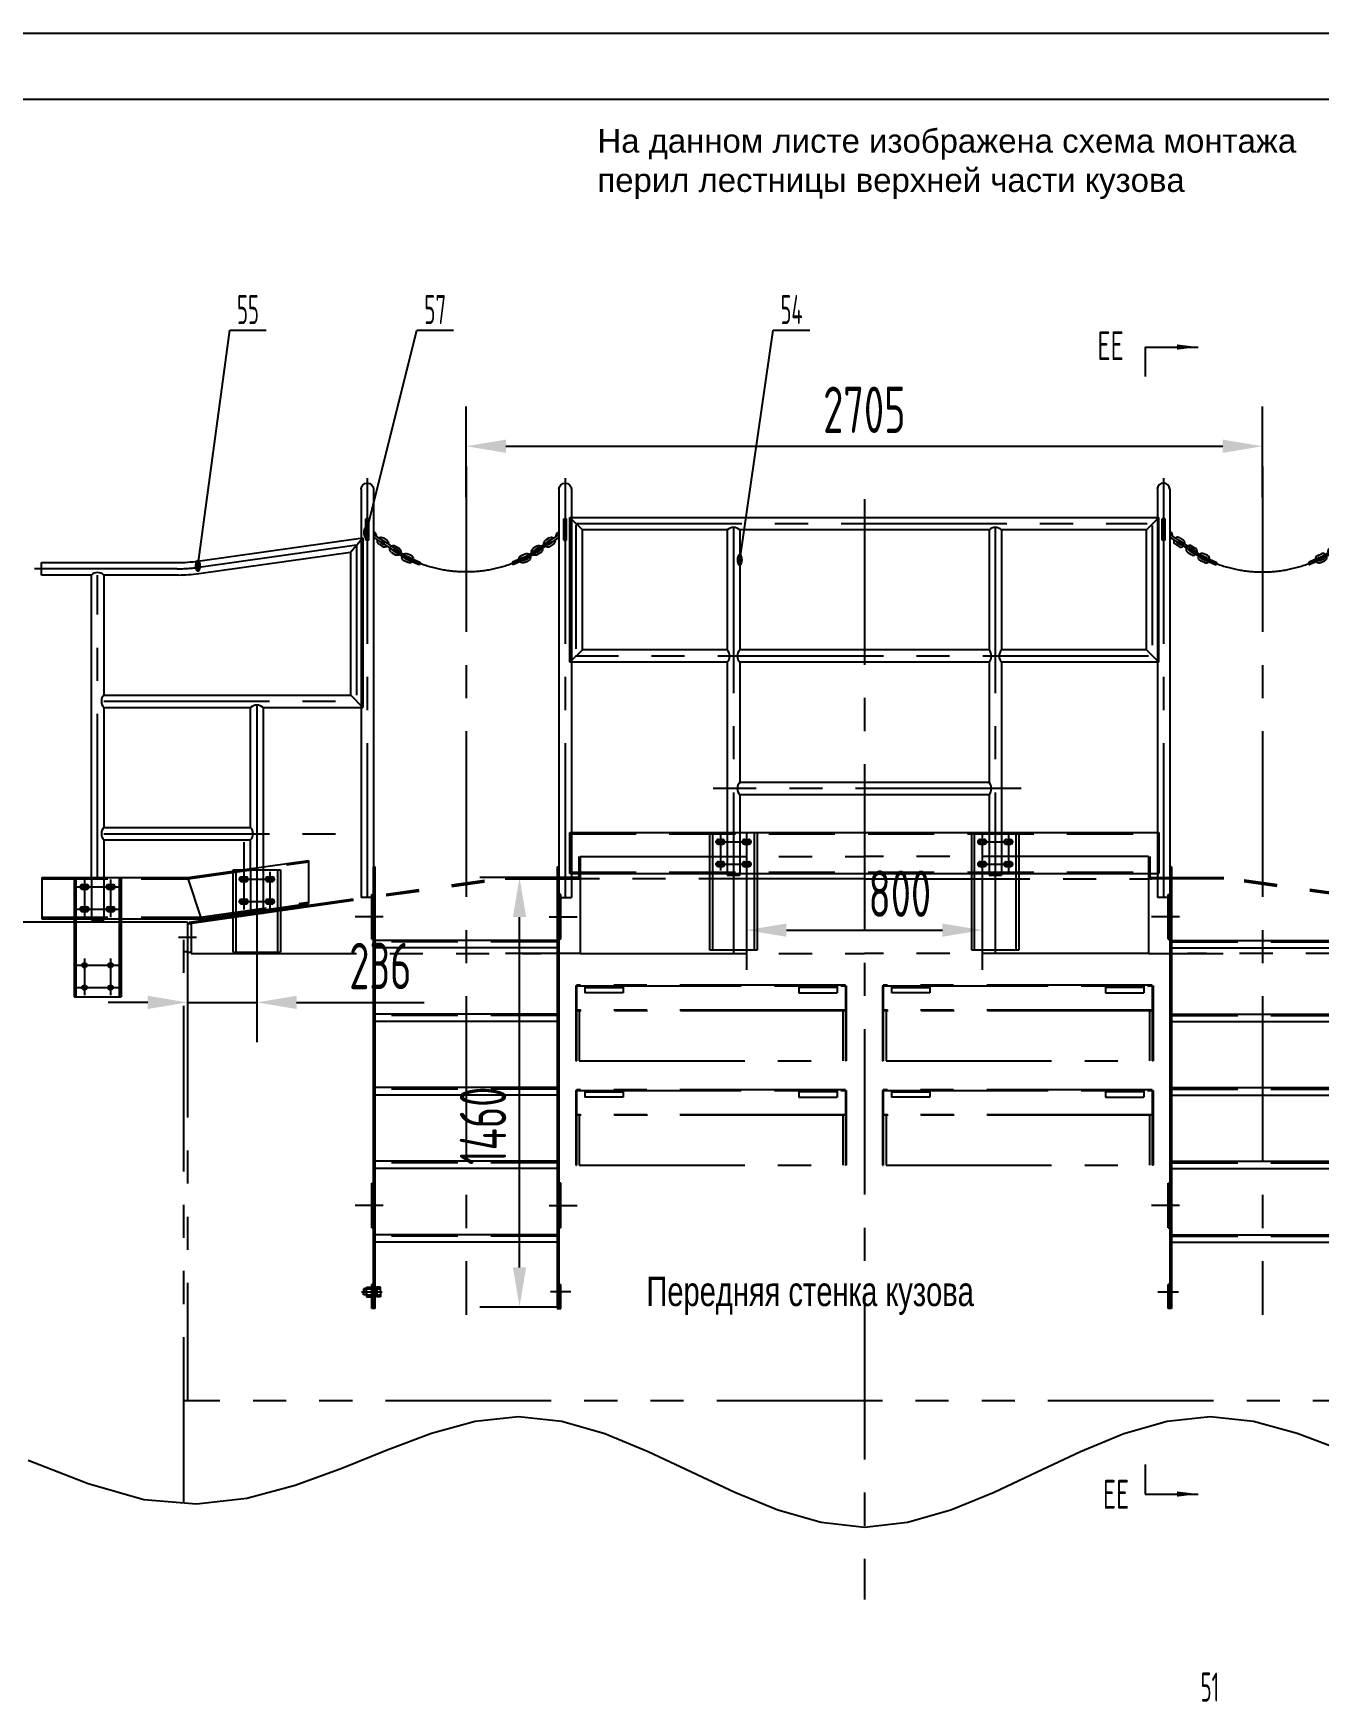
# Model space of a CAD drawing. Header units: millimetres. Extents: x 0 to 18900, y 0 to 13365.
# Drawn here: x 4302 to 8667, y 7697 to 13365 of the extents above; entities that cross this region are included whole.
import ezdxf
from ezdxf.enums import TextEntityAlignment as Align

# ---------------------------------------------------------------- set-up
doc = ezdxf.new("R2010")
doc.units = ezdxf.units.MM
doc.header["$LTSCALE"] = 450
for name, pattern in [('F', [0.75, 0.5, -0.25]), ('G', [2, 1.25, -0.25, 0.25, -0.25]), ('K', [2.5, 1.25, -0.25, 0.25, -0.25, 0.25, -0.25])]:
    doc.linetypes.add(name, pattern=pattern)
for name, color, linetype in [('01', 7, 'Continuous'), ('02', 1, 'Continuous'), ('04', 2, 'F'), ('05', 4, 'G'), ('07', 6, 'K'), ('08', 1, 'Continuous'), ('11', 3, 'Continuous')]:
    doc.layers.add(name, color=color, linetype=linetype)
doc.styles.get("Standard").update_dxf_attribs({"font": 'isocp', "width": 0.707, "bigfont": 'intecad.shx'})
doc.dimstyles.new('INTE', dxfattribs={"dimscale": 45, "dimtxt": 3.5, "dimasz": 3, "dimexe": 3, "dimexo": 0, "dimgap": 1, "dimtad": 1, "dimdec": 0, "dimdsep": 46, "dimtxsty": 'Standard', "dimcen": 0, "dimclrd": 1, "dimclre": 1, "dimclrt": 3, "dimadec": 0, "dimazin": 0, "dimtfac": 1, "dimtdec": 0, "dimtmove": 0, "dimatfit": 0, "dimfxl": 1, "dimarcsym": 0})

# ---------------------------------------------------------------- blocks, each defined once
blk = doc.blocks.new('*D109')
at = {"layer": '08', "color": 1, "lineweight": -2}
for p, q in [((5969.8, 10497.5), (5817.8, 10497.5)), ((5952.8, 9172.5), (5952.8, 10362.5)), ((6080.8, 9037.5), (5817.8, 9037.5))]:
    blk.add_line(p, q, dxfattribs=at)
at = {"layer": '08', "color": 1}
for points in [[(5930.3, 10362.5), (5975.3, 10362.5), (5952.8, 10497.5)], [(5930.3, 9172.5), (5975.3, 9172.5), (5952.8, 9037.5)]]:
    blk.add_solid(points, dxfattribs=at)
at = {"layer": 'Defpoints', "color": 0}
for p in [(5952.8, 10497.5), (5969.8, 10497.5), (6080.8, 9037.5)]:
    blk.add_point(p, dxfattribs=at)
at = {"layer": '08', "color": 3, "insert": (5829, 9653.3), "char_height": 157.5, "attachment_point": 5, "rotation": 90}
blk.add_mtext('1460', dxfattribs=at)
blk = doc.blocks.new('*D112')
at = {"layer": '08', "color": 1, "lineweight": -2}
for p, q in [((6724.2, 10520.4), (6724.2, 10183.2)), ((7524.2, 10515.5), (7524.2, 10183.2)), ((6859.2, 10318.2), (7389.2, 10318.2))]:
    blk.add_line(p, q, dxfattribs=at)
at = {"layer": '08', "color": 1}
for points in [[(6859.2, 10340.7), (6859.2, 10295.7), (6724.2, 10318.2)], [(7389.2, 10340.7), (7389.2, 10295.7), (7524.2, 10318.2)]]:
    blk.add_solid(points, dxfattribs=at)
at = {"layer": 'Defpoints', "color": 0}
for p in [(6724.2, 10520.4), (7524.2, 10515.5), (7524.2, 10318.2)]:
    blk.add_point(p, dxfattribs=at)
at = {"layer": '08', "color": 3, "insert": (7244.6, 10442), "char_height": 157.5, "attachment_point": 5}
blk.add_mtext('800', dxfattribs=at)
blk = doc.blocks.new('*D113')
at = {"layer": '08', "color": 1, "lineweight": -2}
for p, q in [((4825.2, 10243.5), (4825.2, 9937.7)), ((5060.7, 10223.3), (5060.7, 9937.7)), ((4690.2, 10072.7), (4555.2, 10072.7)), ((4825.2, 10072.7), (5060.7, 10072.7)), ((5195.7, 10072.7), (5629.5, 10072.7))]:
    blk.add_line(p, q, dxfattribs=at)
at = {"layer": '08', "color": 1}
for points in [[(4690.2, 10095.2), (4690.2, 10050.2), (4825.2, 10072.7)], [(5195.7, 10095.2), (5195.7, 10050.2), (5060.7, 10072.7)]]:
    blk.add_solid(points, dxfattribs=at)
at = {"layer": 'Defpoints', "color": 0}
for p in [(4825.2, 10243.5), (5060.7, 10223.3), (5060.7, 10072.7)]:
    blk.add_point(p, dxfattribs=at)
at = {"layer": '08', "color": 3, "insert": (5480.1, 10196.4), "char_height": 157.5, "attachment_point": 5}
blk.add_mtext('236', dxfattribs=at)
blk = doc.blocks.new('*D120')
at = {"layer": '08', "color": 1, "lineweight": -2}
for p, q in [((5771.8, 11789.7), (5771.8, 12097.3)), ((8476.6, 11789.7), (8476.6, 12097.3)), ((5906.8, 11962.3), (8341.6, 11962.3))]:
    blk.add_line(p, q, dxfattribs=at)
at = {"layer": '08', "color": 1}
for points in [[(5906.8, 11984.8), (5906.8, 11939.8), (5771.8, 11962.3)], [(8341.6, 11984.8), (8341.6, 11939.8), (8476.6, 11962.3)]]:
    blk.add_solid(points, dxfattribs=at)
at = {"layer": 'Defpoints', "color": 0}
for p in [(8476.6, 11962.3), (5771.8, 11789.7), (8476.6, 11789.7)]:
    blk.add_point(p, dxfattribs=at)
at = {"layer": '08', "color": 3, "insert": (7124.2, 12086.1), "char_height": 157.5, "attachment_point": 5}
blk.add_mtext('2705', dxfattribs=at)
blk = doc.blocks.new('6')
for p, q in [((17453.6, 10473.5), (17465.2, 10465.7)), ((18045.4, 10473.5), (18033.8, 10465.7)), ((17428.5, 9131.3), (17428.5, 9283.3)), ((17428.5, 9283.3), (17434.5, 9283.3)), ((18070.5, 9283.3), (18064.5, 9283.3)), ((18070.5, 9131.3), (18070.5, 9283.3)), ((17428.5, 9131.3), (17434.5, 9131.3)), ((18070.5, 9131.3), (18064.5, 9131.3)), ((17428.5, 8151.3), (17428.5, 8303.3)), ((17428.5, 8303.3), (17434.5, 8303.3)), ((18070.5, 8303.3), (18064.5, 8303.3)), ((18070.5, 8151.3), (18070.5, 8303.3)), ((17428.5, 8151.3), (17434.5, 8151.3)), ((18070.5, 8151.3), (18064.5, 8151.3)), ((17434.5, 7958.3), (17428.5, 7958.3)), ((17428.5, 7877.3), (17428.5, 7958.3)), ((17434.5, 7877.3), (17434.5, 7958.3)), ((18064.5, 7958.3), (18070.5, 7958.3)), ((18064.5, 7877.3), (18064.5, 7958.3)), ((18070.5, 7877.3), (18070.5, 7958.3)), ((17434.5, 7877.3), (17428.5, 7877.3)), ((18064.5, 7877.3), (18070.5, 7877.3))]:
    blk.add_line(p, q)
for centre in [(17413.3, 10660.2), (18085.6, 10660.2)]:
    blk.add_arc(centre, 21.2, 0, 180)
at = {"layer": '01'}
for p, q in [((17392.2, 10660.2), (17392.2, 9273)), ((17434.5, 10660.2), (17434.5, 9273)), ((18064.5, 10660.2), (18064.5, 9273)), ((18106.8, 10660.2), (18106.8, 9273)), ((17428.5, 9273), (17392.2, 9273)), ((18070.5, 9273), (18106.8, 9273)), ((17440.5, 9127.3), (18058.5, 9127.3)), ((17440.5, 9102.3), (18058.5, 9102.3)), ((17440.5, 8877.3), (18058.5, 8877.3)), ((17440.5, 8877.3), (18058.5, 8877.3)), ((17440.5, 8852.3), (18058.5, 8852.3)), ((17440.5, 8627.3), (18058.5, 8627.3)), ((17440.5, 8627.3), (18058.5, 8627.3)), ((17440.5, 8602.3), (18058.5, 8602.3)), ((17440.5, 8377.3), (18058.5, 8377.3)), ((17440.5, 8377.3), (18058.5, 8377.3)), ((17440.5, 8352.3), (18058.5, 8352.3)), ((17440.5, 8127.3), (18058.5, 8127.3)), ((17440.5, 8127.3), (18058.5, 8127.3)), ((17440.5, 8102.3), (18058.5, 8102.3)), ((18041, 7949.8), (18053.5, 7949.8)), ((18041, 7933.3), (18041, 7949.8)), ((18053.5, 7943.3), (18041, 7943.3)), ((18053.5, 7949.8), (18053.5, 7933.3)), ((18053.5, 7933.3), (18053.5, 7948.4)), ((18053.5, 7948.4), (18058.5, 7948.4)), ((18053.5, 7933.3), (18058.5, 7936.2)), ((18058.5, 7948.4), (18058.5, 7933.3)), ((18070.5, 7949.8), (18070.5, 7933.3)), ((18088.5, 7949.8), (18070.5, 7949.8)), ((18088.5, 7943.3), (18070.5, 7943.3)), ((18088.5, 7933.3), (18088.5, 7949.8)), ((18088.5, 7943.3), (18098.5, 7943.3)), ((18098.5, 7943.3), (18098.5, 7933.3)), ((18041, 7933.3), (18041, 7916.9)), ((18053.5, 7923.3), (18041, 7923.3)), ((18041, 7916.9), (18053.5, 7916.9)), ((18053.5, 7933.3), (18053.5, 7918.2)), ((18053.5, 7916.9), (18053.5, 7933.3)), ((18058.5, 7933.3), (18053.5, 7930.5)), ((18053.5, 7918.2), (18058.5, 7918.2)), ((18058.5, 7918.2), (18058.5, 7933.3)), ((18070.5, 7916.9), (18070.5, 7933.3)), ((18088.5, 7923.3), (18070.5, 7923.3)), ((18088.5, 7916.9), (18070.5, 7916.9)), ((18088.5, 7933.3), (18088.5, 7916.9)), ((18088.5, 7923.3), (18098.5, 7923.3)), ((18098.5, 7923.3), (18098.5, 7933.3))]:
    blk.add_line(p, q, dxfattribs=at)
at = {"layer": '01', "color": 7, "linetype": 'Continuous'}
for p, q in [((17434.5, 10560.2), (17434.5, 10515.2)), ((18064.5, 10560.2), (18064.5, 10515.2)), ((17434.5, 10516.8), (17437.7, 10514.6)), ((17434.5, 10506.7), (17463.1, 10487.6)), ((17434.5, 10497.1), (17459.2, 10480.6)), ((17463.6, 10488.4), (17475.2, 10480.6)), ((17468, 10495.1), (17479.7, 10487.3)), ((18030.9, 10495.1), (18019.3, 10487.3)), ((18035.4, 10488.4), (18023.8, 10480.6)), ((18064.5, 10506.7), (18035.9, 10487.6)), ((18064.5, 10497.1), (18039.8, 10480.6)), ((18064.5, 10516.8), (18061.2, 10514.6)), ((17458.6, 10479.7), (17469.7, 10472.3)), ((17470.4, 10473.4), (17501, 10453)), ((17474.8, 10480.1), (17504.8, 10460)), ((17495.4, 10445.9), (17507, 10438.1)), ((17499.8, 10452.5), (17511.5, 10444.7)), ((17505.4, 10460.8), (17517, 10453)), ((17509.8, 10467.5), (17521.5, 10459.7)), ((17512, 10445.5), (17542.6, 10425.1)), ((17516.5, 10452.2), (17546.5, 10432.1)), ((17559.1, 10427.7), (17546.3, 10433.4)), ((17562.3, 10435), (17549.5, 10440.7)), ((17936.7, 10435), (17949.5, 10440.7)), ((17939.9, 10427.7), (17952.7, 10433.4)), ((17982.5, 10452.2), (17952.5, 10432.1)), ((17987, 10445.5), (17956.4, 10425.1)), ((17989.2, 10467.5), (17977.5, 10459.7)), ((17993.6, 10460.8), (17982, 10453)), ((17999.2, 10452.5), (17987.5, 10444.7)), ((18003.6, 10445.9), (17992, 10438.1)), ((18024.1, 10480.1), (17994.1, 10460)), ((18028.6, 10473.4), (17998, 10453)), ((18040.4, 10479.7), (18029.3, 10472.3)), ((17551.8, 10411.3), (17539, 10416.9)), ((17555, 10418.6), (17542.2, 10424.2)), ((17555.4, 10419.5), (17588.5, 10404.9)), ((17558.7, 10426.8), (17591.7, 10412.3)), ((17940.3, 10426.8), (17907.3, 10412.3)), ((17943.6, 10419.5), (17910.5, 10404.9)), ((17944, 10418.6), (17956.8, 10424.2)), ((17947.2, 10411.3), (17960, 10416.9)), ((17434.5, 9377.3), (17434.5, 7877.3)), ((17440.5, 9377.3), (17434.5, 9377.3)), ((17440.5, 9377.3), (17440.5, 7877.3)), ((18058.5, 7877.3), (18058.5, 9377.3)), ((18064.5, 9377.3), (18058.5, 9377.3)), ((18064.5, 7877.3), (18064.5, 9377.3)), ((17440.5, 7877.3), (17434.5, 7877.3)), ((18058.5, 7877.3), (18064.5, 7877.3))]:
    blk.add_line(p, q, dxfattribs=at)
for centre, radius, start, end in [((17430.5, 10503.8), 13, 287.8315, 309.7955), ((17430.5, 10503.8), 13, 347.0526, 56.211), ((17460.8, 10484.3), 13, 164.0136, 236.211), ((17460.8, 10484.3), 13, 56.211, 128.1832), ((17460.7, 10484.3), 4.01, 247.6361, 54.7858), ((17461.6, 10483.8), 5, 66.211, 93.1016), ((17472.5, 10476.5), 13, 345.6387, 56.211), ((18026.5, 10476.5), 13, 123.789, 194.3613), ((18038.2, 10484.3), 13, 51.8168, 123.789), ((18038.2, 10484.3), 4.01, 125.2142, 292.3639), ((18037.4, 10483.8), 5, 86.8984, 113.789), ((18038.2, 10484.3), 13, 303.789, 15.9864), ((18068.5, 10503.8), 13, 123.789, 192.9474), ((18068.5, 10503.8), 13, 230.2045, 252.1685), ((17461.4, 10483.8), 5, 199.3204, 236.9613), ((17472.5, 10476.5), 13, 236.211, 309.7955), ((17472.7, 10476.7), 4, 57.5459, 234.876), ((17472.5, 10476.5), 5, 236.211, 278.924), ((17472.5, 10476.5), 5, 26.0714, 56.211), ((17502.6, 10456.7), 13, 56.211, 236.211), ((17502.6, 10456.7), 5, 198.8588, 236.211), ((17502.5, 10456.7), 4.01, 247.6361, 54.7858), ((17502.6, 10456.7), 5, 56.211, 92.635), ((17514.2, 10448.9), 13, 236.211, 308.2958), ((17514.3, 10448.8), 4, 57.5459, 234.876), ((17514.2, 10448.9), 5, 236.211, 273.1016), ((17514.2, 10448.9), 5, 19.3204, 56.211), ((17514.2, 10448.9), 13, 344.1262, 56.211), ((17544.2, 10428.8), 13, 164.1262, 246.211), ((17544.2, 10428.8), 13, 66.211, 128.2958), ((17544.1, 10428.8), 4.01, 247.6739, 54.748), ((17544.2, 10428.8), 5, 66.211, 93.1016), ((17557, 10423.2), 13, 354.1262, 66.211), ((17941.9, 10423.2), 13, 113.789, 185.8738), ((17954.7, 10428.8), 13, 51.7042, 113.789), ((17954.8, 10428.8), 4.01, 125.252, 292.3261), ((17954.7, 10428.8), 5, 86.8984, 113.789), ((17954.7, 10428.8), 13, 293.789, 15.8738), ((17984.7, 10448.9), 13, 123.789, 195.8738), ((17984.7, 10448.9), 13, 231.7042, 303.789), ((17984.7, 10448.9), 5, 123.789, 160.6796), ((17984.7, 10448.8), 4, 305.124, 122.4541), ((17984.7, 10448.9), 5, 266.8984, 303.789), ((17996.4, 10456.7), 13, 303.789, 123.789), ((17996.5, 10456.7), 4.01, 125.2142, 292.3639), ((17996.4, 10456.7), 5, 87.365, 123.789), ((17996.4, 10456.7), 5, 303.789, 341.1412), ((18026.5, 10476.5), 13, 230.2045, 303.789), ((18026.5, 10476.5), 5, 123.789, 153.9286), ((18026.3, 10476.7), 4, 305.124, 122.4541), ((18026.5, 10476.5), 5, 261.076, 303.789), ((18037.5, 10483.8), 5, 303.0387, 340.6796), ((17544.2, 10428.8), 5, 199.3204, 246.211), ((17557, 10423.2), 13, 246.211, 318.2958), ((17557.1, 10423.1), 4, 67.5459, 244.876), ((17557, 10423.2), 5, 246.211, 283.1016), ((17557, 10423.2), 5, 29.3204, 66.211), ((17590, 10408.6), 4, 247.5477, 66.3608), ((17909, 10408.6), 4, 113.6392, 292.4523), ((17941.9, 10423.2), 13, 221.7042, 293.789), ((17941.9, 10423.2), 5, 113.789, 150.6796), ((17941.9, 10423.1), 4, 295.124, 112.4541), ((17941.9, 10423.2), 5, 256.8984, 293.789), ((17954.7, 10428.8), 5, 293.789, 340.6796)]:
    blk.add_arc(centre, radius, start, end, dxfattribs=at)
at = {"layer": '02'}
for p, q in [((18098.5, 7941.3), (18088.5, 7941.3)), ((18098.5, 7925.3), (18088.5, 7925.3))]:
    blk.add_line(p, q, dxfattribs=at)
at = {"layer": '04', "color": 2, "linetype": 'F'}
for p, q in [((17418.3, 10560.2), (17408.3, 10560.2)), ((17408.3, 10487.2), (17408.3, 10560.2)), ((17418.3, 10487.2), (17418.3, 10560.2)), ((18080.6, 10560.2), (18090.6, 10560.2)), ((18080.6, 10560.2), (18090.6, 10560.2)), ((18080.6, 10487.2), (18080.6, 10560.2)), ((18080.6, 10487.2), (18080.6, 10560.2)), ((18090.6, 10487.2), (18090.6, 10560.2)), ((18090.6, 10487.2), (18090.6, 10560.2)), ((17418.3, 10487.2), (17408.3, 10487.2)), ((18080.6, 10487.2), (18090.6, 10487.2)), ((18080.6, 10487.2), (18090.6, 10487.2)), ((17440.5, 9122.3), (18058.5, 9122.3)), ((17440.5, 8872.3), (18058.5, 8872.3)), ((17440.5, 8872.3), (18058.5, 8872.3)), ((17440.5, 8622.3), (18058.5, 8622.3)), ((17440.5, 8622.3), (18058.5, 8622.3)), ((17440.5, 8372.3), (18058.5, 8372.3)), ((17440.5, 8372.3), (18058.5, 8372.3)), ((17440.5, 8122.3), (18058.5, 8122.3)), ((17440.5, 8122.3), (18058.5, 8122.3))]:
    blk.add_line(p, q, dxfattribs=at)
at = {"layer": '05'}
for p, q in [((17749.5, 10737.9), (17749.5, 7855.1)), ((17393.6, 7933.3), (17463.7, 7933.3)), ((18105.3, 7933.3), (18035.3, 7933.3))]:
    blk.add_line(p, q, dxfattribs=at)
at = {"layer": '05', "color": 142, "linetype": 'G'}
for p, q in [((17413.3, 10697.5), (17413.3, 9273)), ((18085.6, 10697.5), (18085.6, 9273))]:
    blk.add_line(p, q, dxfattribs=at)
at = {"layer": '05', "color": 4, "linetype": 'G'}
for p, q in [((17467.4, 9207.3), (17372.8, 9207.3)), ((18031.5, 9207.3), (18126.2, 9207.3)), ((17467.4, 8227.3), (17372.8, 8227.3)), ((18031.5, 8227.3), (18126.2, 8227.3))]:
    blk.add_line(p, q, dxfattribs=at)
at = {"layer": '05'}
blk.add_arc((17749.5, 10824), 444.7, 229.8005, 310.1995, dxfattribs=at)
blk = doc.blocks.new('A$C04950448')
for p, q in [((0.1, 53.7), (0.1, 193.7)), ((504.1, 169.7), (518.1, 169.7)), ((504.1, 153.7), (518.1, 153.7)), ((593.1, 169.7), (607.1, 169.7)), ((593.1, 153.7), (607.1, 153.7)), ((1393.1, 169.7), (1407.1, 169.7)), ((1393.1, 153.7), (1407.1, 153.7)), ((1482.1, 169.7), (1496.1, 169.7)), ((1482.1, 153.7), (1496.1, 153.7)), ((504.1, 93.7), (518.1, 93.7)), ((504.1, 77.7), (518.1, 77.7)), ((534.5, 58.6), (534.5, 48.7)), ((576.8, 58.6), (576.8, 48.7)), ((593.1, 93.7), (607.1, 93.7)), ((593.1, 77.7), (607.1, 77.7)), ((1393.1, 93.7), (1407.1, 93.7)), ((1393.1, 77.7), (1407.1, 77.7)), ((1423.5, 58.6), (1423.5, 48.7)), ((1465.8, 58.6), (1465.8, 48.7)), ((1482.1, 93.7), (1496.1, 93.7)), ((1482.1, 77.7), (1496.1, 77.7))]:
    blk.add_line(p, q)
at = {"layer": '01', "color": 7, "linetype": 'Continuous'}
for p, q in [((0, 1263.7), (2000.2, 1263.7)), ((534.5, 1221.4), (534.5, 813.7)), ((576.8, 1221.4), (576.8, 813.7)), ((1423.5, 1221.4), (1423.5, 813.7)), ((1465.8, 1221.4), (1465.8, 813.7)), ((1423.5, 813.7), (576.8, 813.7)), ((1957.9, 813.7), (1465.8, 813.7)), ((534.5, 771.4), (534.5, 191.6)), ((1423.5, 771.4), (576.8, 771.4)), ((576.8, 771.4), (576.8, 363.7)), ((1423.5, 771.4), (1423.5, 363.7)), ((2000.2, 771.4), (1465.8, 771.4)), ((1465.8, 771.4), (1465.8, 191.6)), ((1423.5, 363.7), (576.8, 363.7)), ((576.8, 321.4), (576.8, 191.6)), ((1423.5, 321.4), (576.8, 321.4)), ((1423.5, 321.4), (1423.5, 191.6)), ((0.1, 193.7), (2000.1, 193.7)), ((2000.1, 193.7), (2000.1, 53.7)), ((2000.1, 186.9), (2000.1, 58.8)), ((0.1, 53.7), (2000.1, 53.7)), ((534.5, 48.7), (576.8, 48.7)), ((1423.5, 48.7), (1465.8, 48.7))]:
    blk.add_line(p, q, dxfattribs=at)
at = {"layer": '01'}
for p, q in [((0, 771.4), (0, 1263.7)), ((0, 1263.7), (42.3, 1221.4)), ((2000.2, 1263.7), (1957.9, 1221.4)), ((2000.2, 771.4), (2000.2, 1263.7)), ((534.5, 1221.4), (42.3, 1221.4)), ((42.3, 813.7), (42.3, 1221.4)), ((1423.5, 1221.4), (576.8, 1221.4)), ((1957.9, 1221.4), (1465.8, 1221.4)), ((1957.9, 813.7), (1957.9, 1221.4)), ((42.3, 813.7), (0, 771.4)), ((534.5, 813.7), (42.3, 813.7)), ((1957.9, 813.7), (2000.2, 771.4)), ((534.5, 771.4), (0, 771.4))]:
    blk.add_line(p, q, dxfattribs=at)
at = {"layer": '01', "color": 7, "linetype": 'Continuous'}
for centre, start, end in [((555.6, 1198), 47.8524, 132.1476), ((1444.6, 1198), 47.8524, 132.1476), ((511.1, 792.6), 317.8524, 42.1476), ((600.1, 792.6), 137.8524, 222.1476), ((1400.1, 792.6), 317.8524, 42.1476), ((1489.1, 792.6), 137.8524, 222.1476), ((600.1, 342.6), 137.8524, 222.1476), ((1400.1, 342.6), 317.8524, 42.1476)]:
    blk.add_arc(centre, 31.5, start, end, dxfattribs=at)
at = {"layer": '01'}
for centre, start, end in [((504.1, 161.7), 90, 270), ((518.1, 161.7), 270, 90), ((593.1, 161.7), 90, 270), ((607.1, 161.7), 270, 90), ((1393.1, 161.7), 90, 270), ((1407.1, 161.7), 270, 90), ((1482.1, 161.7), 90, 270), ((1496.1, 161.7), 270, 90), ((504.1, 85.7), 90, 270), ((518.1, 85.7), 270, 90), ((593.1, 85.7), 90, 270), ((607.1, 85.7), 270, 90), ((1393.1, 85.7), 90, 270), ((1407.1, 85.7), 270, 90), ((1482.1, 85.7), 90, 270), ((1496.1, 85.7), 270, 90)]:
    blk.add_arc(centre, 8, start, end, dxfattribs=at)
at = {"layer": '04', "color": 2, "linetype": 'F'}
for p, q in [((0.1, 188.7), (2000.1, 188.7)), ((534.5, 198.6), (534.5, 58.6)), ((576.8, 198.6), (576.8, 58.6)), ((1423.5, 193.7), (1423.5, 53.7)), ((1465.8, 193.7), (1465.8, 53.7)), ((0.1, 58.7), (2000.1, 58.7))]:
    blk.add_line(p, q, dxfattribs=at)
at = {"layer": '05', "color": 4, "linetype": 'G'}
for p, q in [((21.2, 1242.6), (1960.6, 1242.6)), ((21.2, 817.5), (21.2, 1238.8)), ((555.6, 1229.6), (555.6, 0)), ((1444.6, 1229.6), (1444.6, 0)), ((1979.1, 829.7), (1979.1, 1236.6)), ((1964.6, 792.6), (18.6, 792.6)), ((1533, 342.6), (486.3, 342.6)), ((511.1, 191.8), (511.1, 63.6)), ((600.1, 191.8), (600.1, 63.6)), ((1400.1, 186.9), (1400.1, 58.8)), ((1489.1, 186.9), (1489.1, 58.8)), ((495.3, 161.7), (616.5, 161.7)), ((1384.3, 161.7), (1505.5, 161.7)), ((495.3, 85.7), (616.5, 85.7)), ((1384.3, 85.7), (1505.5, 85.7))]:
    blk.add_line(p, q, dxfattribs=at)
blk = doc.blocks.new('TYE4TETRET')
for p, q in [((-350.5, 1664), (-336.5, 1664)), ((-350.5, 1648), (-336.5, 1648)), ((-261.5, 1664), (-247.5, 1664)), ((-261.5, 1648), (-247.5, 1648)), ((-350.5, 1588), (-336.5, 1588)), ((-261.5, 1588), (-247.5, 1588)), ((-350.5, 1572), (-336.5, 1572)), ((-261.5, 1572), (-247.5, 1572))]:
    blk.add_line(p, q)
at = {"layer": '01'}
for centre, start, end in [((-350.5, 1656), 90, 270), ((-336.5, 1656), 270, 90), ((-261.5, 1656), 90, 270), ((-247.5, 1656), 270, 90), ((-350.5, 1580), 90, 270), ((-336.5, 1580), 270, 90), ((-261.5, 1580), 90, 270), ((-247.5, 1580), 270, 90)]:
    blk.add_arc(centre, 8, start, end, dxfattribs=at)
at = {"layer": '05', "color": 4, "linetype": 'G'}
for p, q in [((-359.3, 1656), (-238.1, 1656)), ((-343.5, 1681.2), (-343.5, 1553)), ((-254.5, 1681.2), (-254.5, 1553)), ((-359.3, 1580), (-238.1, 1580))]:
    blk.add_line(p, q, dxfattribs=at)
blk = doc.blocks.new('A$C54947DB5')
for p, q in [((1072.6, 1511.5), (1114.9, 1560.2)), ((24.2, 406), (24.2, 266)), ((519.9, 406), (565.4, 266)), ((162.5, 382), (176.5, 382)), ((162.5, 366), (176.5, 366)), ((251.5, 382), (265.5, 382)), ((251.5, 366), (265.5, 366)), ((162.5, 306), (176.5, 306)), ((162.5, 290), (176.5, 290)), ((251.5, 306), (265.5, 306)), ((251.5, 290), (265.5, 290)), ((192.9, 273), (192.9, 263)), ((192.9, 266), (192.9, 261)), ((235.2, 273), (235.2, 263)), ((235.2, 266), (235.2, 261))]:
    blk.add_line(p, q)
at = {"layer": '01', "color": 7, "linetype": 'Continuous'}
for p, q in [((554.8, 1480.9), (1114.9, 1560.2)), ((557.8, 1438.6), (1072.6, 1511.5)), ((192.9, 399), (192.9, 1433.7)), ((235.2, 983.7), (235.2, 576)), ((733.9, 576), (733.9, 983.7)), ((776.2, 983.7), (776.2, 442.3)), ((235.2, 533.7), (235.2, 399)), ((733.9, 436.3), (733.9, 533.7)), ((519.9, 406), (929.9, 464.1)), ((24.2, 406), (519.9, 406)), ((565.4, 266), (929.9, 317.6)), ((733.9, 289.8), (733.9, 284.8)), ((733.9, 284.8), (776.2, 284.8)), ((776.2, 295.8), (776.2, 284.8)), ((24.2, 266), (565.4, 266)), ((192.9, 261), (235.2, 261))]:
    blk.add_line(p, q, dxfattribs=at)
at = {"layer": '01'}
for p, q in [((1114.9, 1560.2), (1114.9, 983.7)), ((24, 1476), (484.7, 1476)), ((24, 1433.7), (24, 1476)), ((1072.6, 1511.5), (1072.6, 1026)), ((192.9, 1433.7), (24, 1433.7)), ((235.2, 1433.7), (235.2, 1026)), ((487.7, 1433.7), (235.2, 1433.7)), ((235.2, 1026), (1074.1, 1026)), ((1074.1, 1026), (1114.9, 983.7)), ((235.2, 983.7), (733.9, 983.7)), ((776.2, 983.7), (1114.9, 983.7)), ((235.2, 576), (733.9, 576)), ((235.2, 533.7), (733.9, 533.7)), ((929.9, 464.1), (929.9, 317.6)), ((134, 406), (294, 406)), ((134, 406), (134, 0)), ((134, 406), (294, 406)), ((140.5, 406), (140.5, 0)), ((287.5, 406), (287.5, 0)), ((294, 406), (294, 0)), ((134, 0), (294, 0))]:
    blk.add_line(p, q, dxfattribs=at)
for centre in [(169.5, 374), (169.5, 374), (169.5, 374), (258.5, 374), (258.5, 374), (258.5, 374), (169.5, 298), (169.5, 298), (169.5, 298), (258.5, 298), (258.5, 298), (258.5, 298), (169.5, 108), (258.5, 108), (169.5, 32), (258.5, 32)]:
    blk.add_circle(centre, 8, dxfattribs=at)
for centre, radius, start, end in [((484.7, 1976), 500, 270, 278.0588), ((487.7, 1933.7), 500, 270, 278.0588), ((162.5, 374), 8, 90, 270), ((176.5, 374), 8, 270, 90), ((251.5, 374), 8, 90, 270), ((265.5, 374), 8, 270, 90), ((162.5, 298), 8, 90, 270), ((176.5, 298), 8, 270, 90), ((251.5, 298), 8, 90, 270), ((265.5, 298), 8, 270, 90)]:
    blk.add_arc(centre, radius, start, end, dxfattribs=at)
at = {"layer": '01', "color": 7, "linetype": 'Continuous'}
for centre, start, end in [((214, 1410.3), 47.8524, 132.1476), ((258.5, 1004.8), 137.8524, 222.1476), ((755, 960.3), 47.8524, 132.1476), ((258.5, 554.8), 137.8524, 222.1476), ((710.5, 554.8), 317.8524, 42.1476)]:
    blk.add_arc(centre, 31.5, start, end, dxfattribs=at)
at = {"layer": '04', "color": 2, "linetype": 'F'}
for p, q in [((521.5, 401.2), (930.6, 459.1)), ((24.2, 401), (521.5, 401)), ((192.9, 406), (192.9, 266)), ((192.9, 399), (192.9, 273)), ((192.9, 399), (192.9, 273)), ((235.2, 406), (235.2, 266)), ((235.2, 399), (235.2, 273)), ((235.2, 399), (235.2, 273)), ((733.9, 436.3), (733.9, 289.8)), ((776.2, 442.3), (776.2, 295.8)), ((563.9, 270.8), (929.2, 322.6)), ((24.2, 271), (563.8, 271))]:
    blk.add_line(p, q, dxfattribs=at)
at = {"layer": '05', "color": 4, "linetype": 'G'}
for p, q in [((557.7, 1460), (1093.8, 1535.9)), ((1093.8, 1535.9), (1093.8, 1026)), ((484.7, 1454.8), (0, 1454.8)), ((214, 399), (214, 1433.7)), ((235.2, 1004.8), (1074.1, 1004.8)), ((755, 991.8), (755, 263.6)), ((235.2, 554.8), (1074.1, 554.8)), ((710.5, 526.2), (710.5, 412)), ((169.5, 399.2), (169.5, 271)), ((258.5, 399.2), (258.5, 271)), ((144.3, 374), (283.8, 374)), ((153.8, 374), (275, 374)), ((153.8, 374), (275, 374)), ((169.5, 396.3), (169.5, 272.4)), ((169.5, 392.2), (169.5, 278)), ((169.5, 392.2), (169.5, 278)), ((169.5, 392.2), (169.5, 278)), ((169.5, 392.2), (169.5, 278)), ((258.5, 396.3), (258.5, 272.4)), ((258.5, 392.2), (258.5, 278)), ((258.5, 392.2), (258.5, 278)), ((143, 298), (283.8, 298)), ((153.8, 298), (275, 298)), ((153.8, 298), (275, 298)), ((169.5, 130.3), (169.5, 6.4)), ((258.5, 130.3), (258.5, 6.4)), ((144.3, 108), (283.8, 108)), ((143, 32), (283.8, 32))]:
    blk.add_line(p, q, dxfattribs=at)
blk.add_arc((484.7, 1976), 521.1, 270, 278.0588, dxfattribs=at)
blk.add_blockref('TYE4TETRET', (1054, -1256))
blk = doc.blocks.new('*U157')
at = {"layer": '01'}
blk.add_lwpolyline([(415, 292), (25, 292)], dxfattribs=at)
at = {"layer": '02'}
blk.add_lwpolyline([(420, 297), (0, 297)], dxfattribs=at)

msp = doc.modelspace()

# ---------------------------------------------------------------- linework, layer by layer
at = {"layer": '01'}
for p, q in [((8077.6, 12299.2), (8077.6, 12199.2)), ((8077.6, 8502.3), (8077.6, 8402.3))]:
    msp.add_line(p, q, dxfattribs=at)
at = {"layer": '02'}
for p, q in [((4860.5, 11554), (4968.6, 12357.1)), ((4968.6, 12357.1), (5092.6, 12357.1)), ((5431.9, 11666.9), (5604.5, 12357.1)), ((5604.5, 12357.1), (5728.5, 12357.1)), ((6700.8, 11574.2), (6814.9, 12357.1)), ((6814.9, 12357.1), (6938.9, 12357.1)), ((8077.6, 12299.2), (8257.6, 12299.2)), ((8077.6, 8402.3), (8257.6, 8402.3))]:
    msp.add_line(p, q, dxfattribs=at)
for points in [[(8257.6, 12299.2, 0, 18, 0), (8185.6, 12299.2, 0, 0, 0)], [(8257.6, 8402.3, 0, 18, 0), (8185.6, 8402.3, 0, 0, 0)]]:
    msp.add_lwpolyline(points, format="xyseb", dxfattribs=at)
at = {"layer": '05', "color": 4, "linetype": 'G'}
msp.add_line((7124.2, 11782.2), (7124.2, 8043.6), dxfattribs=at)
at = {"layer": '07', "color": 6, "linetype": 'K'}
for p, q in [((6679.7, 10668.1), (6679.7, 10240)), ((7568.7, 10668.1), (7568.7, 10240)), ((6599.7, 10250.5), (6599.7, 10650.5)), ((6599.7, 10650.5), (6759.7, 10650.5)), ((6609.7, 10250.5), (6609.7, 10650.5)), ((6619.4, 10618.5), (6740.6, 10618.5)), ((6635.2, 10636.7), (6635.2, 10522.5)), ((6724.2, 10636.7), (6724.2, 10522.5)), ((6749.7, 10650.5), (6749.7, 10250.5)), ((6759.7, 10650.5), (6759.7, 10250.5)), ((7488.7, 10250.5), (7488.7, 10650.5)), ((7488.7, 10650.5), (7648.7, 10650.5)), ((7498.7, 10250.5), (7498.7, 10650.5)), ((7508.4, 10618.5), (7629.6, 10618.5)), ((7524.2, 10636.7), (7524.2, 10522.5)), ((7613.2, 10636.7), (7613.2, 10522.5)), ((7638.7, 10650.5), (7638.7, 10250.5)), ((7648.7, 10650.5), (7648.7, 10250.5)), ((6154.2, 10568.5), (6154.2, 10502.5)), ((6159.2, 10568.5), (6159.2, 10492.5)), ((6159.2, 10568.5), (7124.2, 10568.5)), ((6619.4, 10542.5), (6740.6, 10542.5)), ((8089.2, 10568.5), (7124.2, 10568.5)), ((7508.4, 10542.5), (7629.6, 10542.5)), ((8089.2, 10568.5), (8089.2, 10492.5)), ((8094.2, 10568.5), (8094.2, 10502.5)), ((4831.2, 10345.7), (5903.3, 10497.5)), ((4831.9, 10340.7), (5903.7, 10492.5)), ((4980.7, 10523.1), (5140.7, 10523.1)), ((4980.7, 10243.1), (4980.7, 10523.1)), ((4990.7, 10243.1), (4990.7, 10523.1)), ((5000.4, 10491.1), (5121.6, 10491.1)), ((5016.2, 10509.3), (5016.2, 10395.1)), ((5060.7, 10540.7), (5060.7, 10223.3)), ((5105.2, 10509.3), (5105.2, 10395.1)), ((5130.7, 10523.1), (5130.7, 10243.1)), ((5140.7, 10523.1), (5140.7, 10243.1)), ((6149.2, 10497.5), (5903.3, 10497.5)), ((5903.7, 10492.5), (6159.2, 10492.5)), ((7124.2, 10492.5), (6159.2, 10492.5)), ((6159.2, 10492.5), (6159.2, 10238.5)), ((6159.2, 10487.5), (6159.2, 10243.5)), ((7124.2, 10492.5), (8089.2, 10492.5)), ((8089.2, 10492.5), (8089.2, 10238.5)), ((8344.7, 10492.5), (8089.2, 10492.5)), ((8089.2, 10487.5), (8089.2, 10243.5)), ((8099.2, 10497.5), (8345.1, 10497.5)), ((9416.5, 10340.7), (8344.7, 10492.5)), ((9417.2, 10345.7), (8345.1, 10497.5)), ((5000.4, 10415.1), (5121.6, 10415.1)), ((4825.2, 10345.6), (2425.2, 10345.6)), ((4813.2, 8373), (4813.2, 10345.6)), ((4825.2, 10345.6), (4825.2, 10244.5)), ((4825.2, 10340.5), (4837.2, 10340.5)), ((4825.2, 10340.5), (4825.2, 10243.5)), ((4831.2, 10345.7), (4831.9, 10340.7)), ((4837.2, 10340.5), (4837.2, 10243.5)), ((4837.2, 10336.5), (4837.2, 10238.5)), ((4794.5, 10294.5), (4856.3, 10294.5)), ((4825.2, 10244.5), (4813.2, 10244.5)), ((4825.2, 10244.5), (4825.2, 8720.5)), ((4825.2, 10243.5), (4837.2, 10243.5)), ((4837.2, 10238.5), (6026.2, 10238.5)), ((4980.7, 10243.1), (5140.7, 10243.1)), ((6159.2, 10238.5), (5905.2, 10238.5)), ((6159.2, 10238.5), (7124.2, 10238.5)), ((6759.7, 10250.5), (6599.7, 10250.5)), ((8089.2, 10238.5), (7124.2, 10238.5)), ((7648.7, 10250.5), (7488.7, 10250.5)), ((8089.2, 10238.5), (8343.2, 10238.5)), ((9411.2, 10238.5), (8222.2, 10238.5)), ((6143.7, 10128.5), (7062.7, 10128.5)), ((6143.7, 10128.5), (6143.7, 9874.5)), ((7060.2, 10131), (6146.2, 10131)), ((6146.2, 10131), (6146.2, 10131)), ((6146.2, 10131), (6146.2, 10131)), ((6146.2, 10131), (6146.2, 10128.5)), ((6146.2, 10128.5), (6146.2, 10131)), ((6146.2, 10128.5), (6146.2, 9874.5)), ((6174.7, 10128.5), (6174.7, 10105.5)), ((6174.7, 10126.7), (6304.7, 10126.7)), ((6174.7, 10123.5), (6304.7, 10123.5)), ((6304.7, 10105.5), (6174.7, 10105.5)), ((6214.9, 10128.5), (6214.9, 10123.5)), ((6264.5, 10128.5), (6264.5, 10123.5)), ((6304.7, 10128.5), (6304.7, 10105.5)), ((6901.7, 10128.5), (6901.7, 10105.5)), ((7031.7, 10126.7), (6901.7, 10126.7)), ((7031.7, 10123.5), (6901.7, 10123.5)), ((6901.7, 10105.5), (7031.7, 10105.5)), ((6941.9, 10128.5), (6941.9, 10123.5)), ((6991.5, 10128.5), (6991.5, 10123.5)), ((7031.7, 10128.5), (7031.7, 10105.5)), ((7060.2, 10128.5), (7060.2, 10131)), ((7060.2, 10128.5), (7060.2, 9874.5)), ((7062.7, 10128.5), (7062.7, 9874.5)), ((7185.7, 10128.5), (8104.7, 10128.5)), ((7185.7, 10128.5), (7185.7, 9874.5)), ((8102.2, 10131), (7188.2, 10131)), ((7188.2, 10128.5), (7188.2, 10131)), ((7188.2, 10131), (7188.2, 10128.5)), ((7188.2, 10131), (7188.2, 10131)), ((7188.2, 10131), (7188.2, 10131)), ((7188.2, 10128.5), (7188.2, 9874.5)), ((7216.7, 10128.5), (7216.7, 10105.5)), ((7216.7, 10126.7), (7346.7, 10126.7)), ((7216.7, 10123.5), (7346.7, 10123.5)), ((7346.7, 10105.5), (7216.7, 10105.5)), ((7256.9, 10128.5), (7256.9, 10123.5)), ((7306.5, 10128.5), (7306.5, 10123.5)), ((7346.7, 10128.5), (7346.7, 10105.5)), ((7943.7, 10128.5), (7943.7, 10105.5)), ((8073.7, 10126.7), (7943.7, 10126.7)), ((8073.7, 10123.5), (7943.7, 10123.5)), ((7943.7, 10105.5), (8073.7, 10105.5)), ((7983.9, 10128.5), (7983.9, 10123.5)), ((8033.5, 10128.5), (8033.5, 10123.5)), ((8073.7, 10128.5), (8073.7, 10105.5)), ((8102.2, 10128.5), (8102.2, 10131)), ((8102.2, 10128.5), (8102.2, 9874.5)), ((8104.7, 10128.5), (8104.7, 9874.5)), ((7062.7, 10044.4), (6143.7, 10044.4)), ((7060.2, 10046.2), (6146.2, 10046.2)), ((6155.7, 10044.4), (6155.7, 9874.5)), ((7050.7, 10044.4), (7050.7, 9874.5)), ((8104.7, 10044.4), (7185.7, 10044.4)), ((8102.2, 10046.2), (7188.2, 10046.2)), ((7197.7, 10044.4), (7197.7, 9874.5)), ((8092.7, 10044.4), (8092.7, 9874.5)), ((6143.7, 9874.5), (6146.2, 9874.5)), ((6155.7, 9874.5), (7050.7, 9874.5)), ((7062.7, 9874.5), (7060.2, 9874.5)), ((7185.7, 9874.5), (7188.2, 9874.5)), ((7197.7, 9874.5), (8092.7, 9874.5)), ((8104.7, 9874.5), (8102.2, 9874.5)), ((6143.7, 9773.5), (7062.7, 9773.5)), ((6143.7, 9773.5), (6143.7, 9519.5)), ((7060.2, 9776), (6146.2, 9776)), ((6146.2, 9773.5), (6146.2, 9776)), ((6146.2, 9776), (6146.2, 9773.5)), ((6146.2, 9776), (6146.2, 9776)), ((6146.2, 9776), (6146.2, 9776)), ((6146.2, 9773.5), (6146.2, 9519.5)), ((6174.7, 9773.5), (6174.7, 9750.5)), ((6174.7, 9771.7), (6304.7, 9771.7)), ((6174.7, 9768.5), (6304.7, 9768.5)), ((6304.7, 9750.5), (6174.7, 9750.5)), ((6214.9, 9773.5), (6214.9, 9768.5)), ((6264.5, 9773.5), (6264.5, 9768.5)), ((6304.7, 9773.5), (6304.7, 9750.5)), ((6901.7, 9773.5), (6901.7, 9750.5)), ((7031.7, 9771.7), (6901.7, 9771.7)), ((7031.7, 9768.5), (6901.7, 9768.5)), ((6901.7, 9750.5), (7031.7, 9750.5)), ((6941.9, 9773.5), (6941.9, 9768.5)), ((6991.5, 9773.5), (6991.5, 9768.5)), ((7031.7, 9773.5), (7031.7, 9750.5)), ((7060.2, 9773.5), (7060.2, 9776)), ((7060.2, 9773.5), (7060.2, 9519.5)), ((7062.7, 9773.5), (7062.7, 9519.5)), ((7185.7, 9773.5), (8104.7, 9773.5)), ((7185.7, 9773.5), (7185.7, 9519.5)), ((8102.2, 9776), (7188.2, 9776)), ((7188.2, 9776), (7188.2, 9776)), ((7188.2, 9776), (7188.2, 9776)), ((7188.2, 9776), (7188.2, 9773.5)), ((7188.2, 9773.5), (7188.2, 9776)), ((7188.2, 9773.5), (7188.2, 9519.5)), ((7216.7, 9773.5), (7216.7, 9750.5)), ((7216.7, 9771.7), (7346.7, 9771.7)), ((7216.7, 9768.5), (7346.7, 9768.5)), ((7346.7, 9750.5), (7216.7, 9750.5)), ((7256.9, 9773.5), (7256.9, 9768.5)), ((7306.5, 9773.5), (7306.5, 9768.5)), ((7346.7, 9773.5), (7346.7, 9750.5)), ((7943.7, 9773.5), (7943.7, 9750.5)), ((8073.7, 9771.7), (7943.7, 9771.7)), ((8073.7, 9768.5), (7943.7, 9768.5)), ((7943.7, 9750.5), (8073.7, 9750.5)), ((7983.9, 9773.5), (7983.9, 9768.5)), ((8033.5, 9773.5), (8033.5, 9768.5)), ((8073.7, 9773.5), (8073.7, 9750.5)), ((8102.2, 9773.5), (8102.2, 9776)), ((8102.2, 9773.5), (8102.2, 9519.5)), ((8104.7, 9773.5), (8104.7, 9519.5)), ((7062.7, 9689.4), (6143.7, 9689.4)), ((7060.2, 9691.2), (6146.2, 9691.2)), ((6155.7, 9689.4), (6155.7, 9519.5)), ((7050.7, 9689.4), (7050.7, 9519.5)), ((8104.7, 9689.4), (7185.7, 9689.4)), ((8102.2, 9691.2), (7188.2, 9691.2)), ((7197.7, 9689.4), (7197.7, 9519.5)), ((8092.7, 9689.4), (8092.7, 9519.5)), ((6143.7, 9519.5), (6146.2, 9519.5)), ((6155.7, 9519.5), (7050.7, 9519.5)), ((7062.7, 9519.5), (7060.2, 9519.5)), ((7185.7, 9519.5), (7188.2, 9519.5)), ((7197.7, 9519.5), (8092.7, 9519.5)), ((8104.7, 9519.5), (8102.2, 9519.5)), ((4813.2, 8720.5), (4825.2, 8720.5)), ((9435.2, 8719.6), (4813.2, 8719.6))]:
    msp.add_line(p, q, dxfattribs=at)
msp.add_lwpolyline([(4283.7, 8518), (4487.7, 8438.5), (4676.8, 8384.4), (4856, 8369.5), (5027.1, 8388.8), (5191.3, 8432.3), (5349.8, 8490.1), (5503.8, 8552.3), (5654.2, 8609), (5802.4, 8650.3), (5949.4, 8666.3), (6096.3, 8650.1), (6243.1, 8607.6), (6390, 8547.3), (6536.8, 8478.3), (6683.7, 8409.3), (6830.5, 8349.1), (6977.4, 8306.5), (7124.2, 8290.4), (7271, 8306.5), (7417.9, 8349.1), (7564.7, 8409.3), (7711.6, 8478.3), (7858.4, 8547.3), (8005.3, 8607.6), (8152.1, 8650.1), (8298.9, 8666.3), (8446, 8650.3), (8594.2, 8609), (8744.6, 8552.3)], dxfattribs=at)
for centre in [(6635.2, 10618.5), (6724.2, 10618.5), (7524.2, 10618.5), (7613.2, 10618.5), (6635.2, 10542.5), (6724.2, 10542.5), (7524.2, 10542.5), (7613.2, 10542.5), (5016.2, 10491.1), (5105.2, 10491.1), (5016.2, 10415.1), (5105.2, 10415.1)]:
    msp.add_circle(centre, 8, dxfattribs=at)
for centre, radius, start, end in [((6149.2, 10502.5), 10, 270, 0), ((6149.2, 10502.5), 5, 270, 0), ((8099.2, 10502.5), 10, 180, 270), ((8099.2, 10502.5), 5, 180, 270)]:
    msp.add_arc(centre, radius, start, end, dxfattribs=at)

# ---------------------------------------------------------------- block references
at = {"layer": '01', "xscale": 45, "yscale": 45, "zscale": 45}
msp.add_blockref('*U157', (0, 0), dxfattribs=at)
at = {"layer": '01', "xscale": -1}
msp.add_blockref('6', (23521.3, 1155.8), dxfattribs=at)
at = {"layer": '01'}
for name, p in [('6', (-9272.9, 1155.8)), ('A$C04950448', (6124.1, 10456.7)), ('A$C54947DB5', (4305.7, 10091.1))]:
    msp.add_blockref(name, p, dxfattribs=at)

# ---------------------------------------------------------------- texts
at = {"layer": '01', "attachment_point": 1}
for s, insert, char_height in [('{\\fArial|b0|i0|c204|p34;\\W1;\\C3;На данном листе изображена схема монтажа\\Pперил лестницы верхней части кузова}', (6217.5, 13039.7), 80), ('{\\fArial|b0|i0|c204|p34;\\C3;Передняя стенка кузова}', (6384, 9141), 100)]:
    msp.add_mtext(s, dxfattribs=dict(at, insert=insert, char_height=char_height))
at = {"layer": '02', "width": 0.605172}
for p, p2 in [((5419.9, 11646.9), (5443.9, 11646.9)), ((4848.5, 11534), (4872.5, 11534)), ((6688.8, 11554.2), (6712.8, 11554.2))]:
    msp.add_text('●', height=40, dxfattribs=at).set_placement(p, p2, align=Align.FIT)
at = {"layer": '11'}
for s, width, p, p2 in [('55', 0.581958, (4993.4, 12377.1), (5067.8, 12377.1)), ('57', 0.601243, (5629.3, 12377.1), (5703.7, 12377.1)), ('54', 0.556706, (6839.7, 12377.1), (6914.1, 12377.1)), ('51', 0.606, (8266.2, 7697.1), (8329.2, 7697.1))]:
    msp.add_text(s, height=98.99, dxfattribs=dict(at, width=width)).set_placement(p, p2, align=Align.FIT)
at = {"layer": '11', "width": 0.707}
for p in [(7915.8, 12225.1), (7934.3, 8323)]:
    msp.add_text('EE', height=98, dxfattribs=at).set_placement(p, align=Align.BOTTOM_LEFT)

# ---------------------------------------------------------------- dimensions: what is measured, and where the dimension line sits
at = {"layer": '08'}
for base, p1, p2, picture, middle in [((8476.6, 11962.3), (5771.8, 11789.7), (8476.6, 11789.7), '*D120', (7124.2, 12086.1)), ((5060.6961504, 10072.6758117), (4825.1961504, 10243.4569986), (5060.6961504, 10223.3159476), '*D113', (5480.0891192, 10196.4413137))]:
    dim = msp.add_linear_dim(base=base, p1=p1, p2=p2, dimstyle='INTE', dxfattribs=at)
    dim.commit()
    dim.dimension.update_dxf_attribs({"geometry": picture, "text_midpoint": middle})
dim = msp.add_linear_dim(base=(7524.2, 10318.2), p1=(6724.2, 10520.4), p2=(7524.2, 10515.5), dimstyle='INTE', dxfattribs=at)
dim.commit()
dim.dimension.update_dxf_attribs({"geometry": '*D112', "text_midpoint": (7244.6, 10318.2), "dimtype": 160})
dim = msp.add_linear_dim(base=(5952.8, 10497.5), p1=(6080.8, 9037.5), p2=(5969.8, 10497.5), angle=90, dimstyle='INTE', dxfattribs=at)
dim.commit()
dim.dimension.update_dxf_attribs({"geometry": '*D109', "text_midpoint": (5952.8, 9653.3), "dimtype": 160})

doc.saveas('drawing.dxf')
